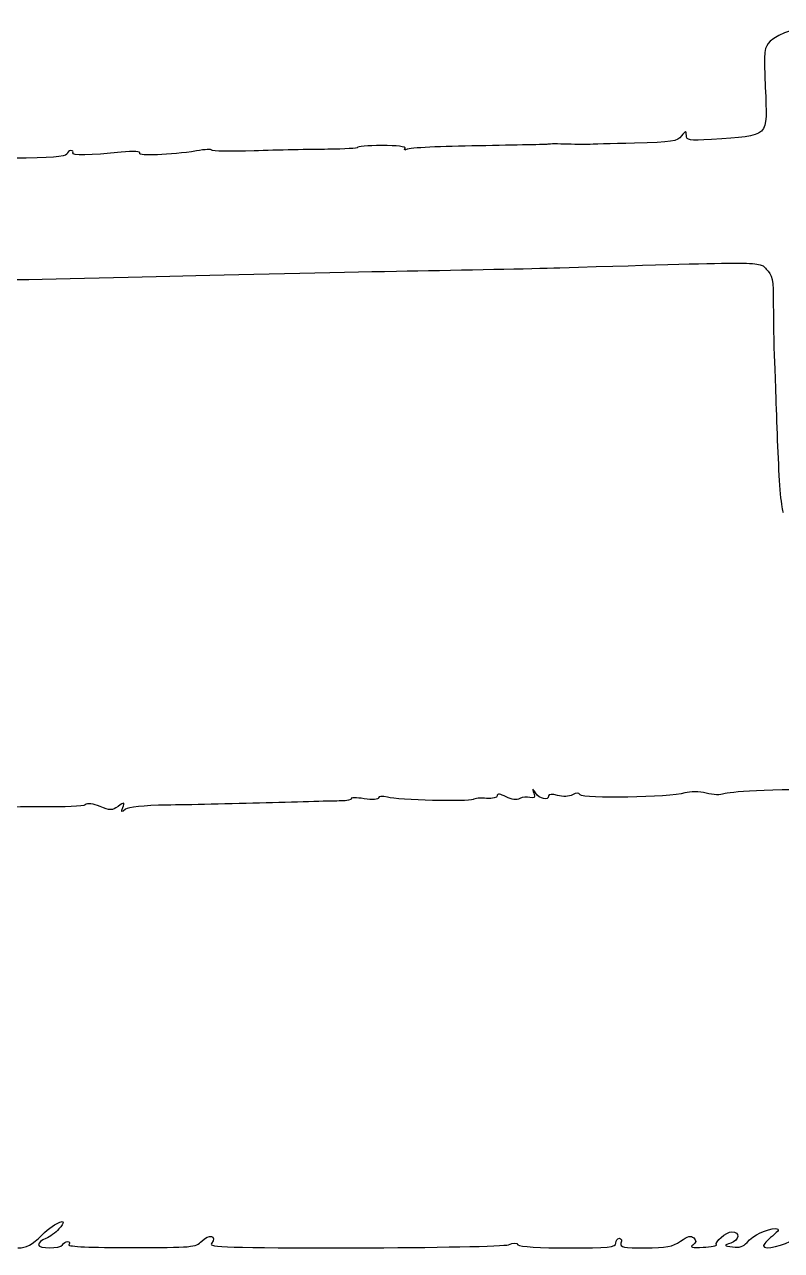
# Model space of a CAD drawing. Extents: x 0 to 69.4, y 0 to 30.3.
# Drawn here: x 34.67 to 38.76, y -0.01 to 6.62 of the extents above; entities that cross this region are included whole.
import ezdxf

# ---------------------------------------------------------------- set-up
doc = ezdxf.new("R2010")
doc.units = 0
doc.header["$MEASUREMENT"] = 0
doc.layers.get('0').update_dxf_attribs({"linetype": 'CONTINUOUS'})

msp = doc.modelspace()

# ---------------------------------------------------------------- linework, layer by layer
at = {"color": 0, "linetype": 'CONTINUOUS'}
for points in [[(38.8918, 6.59299), (38.8918, 6.61903), (38.7425, 6.56868), (38.7026, 6.52875)], [(38.7026, 6.52875), (38.6714, 6.4975), (38.6679, 6.4784), (38.6767, 6.27881)], [(38.6767, 6.27881), (38.6871, 6.00103), (38.7061, 6.02013), (38.385, 5.99756)], [(38.2496, 6.01839), (38.2478, 6.04617), (38.2461, 6.04617), (38.2236, 6.01665)], [(37.5032, 5.97151), (37.4979, 5.96978), (37.3296, 5.96631), (37.1265, 5.96283)], [(37.6074, 5.97151), (37.5553, 5.97325), (37.5083, 5.97325), (37.5032, 5.97151)], [(37.7201, 5.96978), (37.7115, 5.96978), (37.6594, 5.96978), (37.6074, 5.97151)], [(37.9683, 5.97672), (37.8417, 5.97499), (37.7306, 5.97151), (37.7201, 5.96978)], [(38.2236, 6.01665), (38.201, 5.98714), (38.1715, 5.98193), (37.9683, 5.97672)], [(38.385, 5.99756), (38.2635, 5.98888), (38.2496, 5.99235), (38.2496, 6.01839)], [(34.8958, 5.91769), (34.8907, 5.90386), (34.8039, 5.89692), (34.6094, 5.89518)], [(34.9183, 5.93679), (34.9097, 5.93679), (34.8993, 5.92811), (34.8958, 5.91769)], [(34.9288, 5.92464), (34.9322, 5.93158), (34.9288, 5.93679), (34.9183, 5.93679)], [(35.191, 5.92811), (35.0278, 5.91081), (34.9183, 5.90907), (34.9288, 5.92464)], [(35.2917, 5.9229), (35.2986, 5.93332), (35.2586, 5.93506), (35.191, 5.92811)], [(35.5989, 5.93506), (35.4565, 5.91254), (35.2813, 5.9056), (35.2917, 5.9229)], [(35.6804, 5.93853), (35.6804, 5.94547), (35.644, 5.94374), (35.5989, 5.93506)], [(35.9096, 5.93506), (35.7846, 5.93158), (35.6804, 5.93332), (35.6804, 5.93853)], [(36.3089, 5.94374), (36.2151, 5.94374), (36.0363, 5.94026), (35.9096, 5.93506)], [(36.4703, 5.95415), (36.4738, 5.94894), (36.4008, 5.94547), (36.3089, 5.94374)], [(36.6004, 5.96457), (36.5258, 5.96283), (36.4668, 5.95936), (36.4703, 5.95415)], [(36.7272, 5.94894), (36.7342, 5.95763), (36.6838, 5.96457), (36.6004, 5.96457)], [(36.7376, 5.94374), (36.7254, 5.93679), (36.7203, 5.93853), (36.7272, 5.94894)], [(37.1265, 5.96283), (36.9251, 5.95936), (36.7497, 5.95242), (36.7376, 5.94374)], [(37.5639, 5.30322), (38.6922, 5.33621), (38.6401, 5.33794), (38.6818, 5.29628)], [(34.3872, 5.23378), (34.6458, 5.23899), (35.1563, 5.25114), (35.5242, 5.25982)], [(35.5242, 5.25982), (35.8922, 5.2685), (36.439, 5.28065), (36.7393, 5.28586)], [(36.7393, 5.28586), (37.0397, 5.29107), (37.4111, 5.29801), (37.5639, 5.30322)], [(38.6818, 5.29628), (38.7147, 5.26329), (38.72, 5.23899), (38.72, 5.10704)], [(38.72, 5.10704), (38.72, 5.02371), (38.7217, 4.87793), (38.7269, 4.78244)], [(38.7269, 4.78244), (38.7304, 4.68696), (38.7374, 4.47174), (38.7443, 4.30507)], [(38.7443, 4.30507), (38.7513, 4.12451), (38.7633, 3.99262), (38.7737, 3.97874)], [(37.274, 2.44069), (37.2428, 2.45632), (37.2254, 2.45979), (37.2254, 2.4459)], [(37.4233, 2.45979), (37.4319, 2.43549), (37.4268, 2.43028), (37.4025, 2.43722)], [(37.4338, 2.46153), (37.4146, 2.48931), (37.4146, 2.48931), (37.4233, 2.45979)], [(37.5032, 2.4459), (37.5032, 2.41812), (37.4546, 2.42854), (37.4338, 2.46153)], [(37.5518, 2.44764), (37.524, 2.45632), (37.5032, 2.45632), (37.5032, 2.4459)], [(37.675, 2.45111), (37.6664, 2.46326), (37.6542, 2.46326), (37.6333, 2.45111)], [(38.2408, 2.46153), (38.1611, 2.43722), (37.6872, 2.42854), (37.675, 2.45111)], [(38.3572, 2.45979), (38.319, 2.47021), (38.2721, 2.47021), (38.2408, 2.46153)], [(38.4526, 2.45632), (38.4371, 2.44937), (38.3936, 2.45111), (38.3572, 2.45979)], [(39.0915, 2.48583), (38.6836, 2.47715), (38.4787, 2.46847), (38.4526, 2.45632)], [(34.7657, 2.38687), (34.6476, 2.38861), (34.5521, 2.3834), (34.5521, 2.37472)], [(34.9965, 2.39729), (34.9861, 2.38861), (34.8819, 2.3834), (34.7657, 2.38687)], [(35.0764, 2.38861), (35.0399, 2.4025), (35.0086, 2.40771), (34.9965, 2.39729)], [(35.1736, 2.38861), (35.1424, 2.36604), (35.1301, 2.36604), (35.0764, 2.38861)], [(35.1996, 2.3834), (35.21, 2.41118), (35.2083, 2.41292), (35.1736, 2.38861)], [(35.4374, 2.39556), (35.3125, 2.39382), (35.2292, 2.38514), (35.2135, 2.37299)], [(35.9756, 2.40771), (35.7899, 2.4025), (35.5468, 2.39729), (35.4374, 2.39556)], [(36.3782, 2.41812), (36.3435, 2.41812), (36.1613, 2.41292), (35.9756, 2.40771)], [(36.4356, 2.43028), (36.439, 2.42333), (36.4129, 2.41812), (36.3782, 2.41812)], [(36.505, 2.43028), (36.4633, 2.43722), (36.4321, 2.43722), (36.4356, 2.43028)], [(36.5831, 2.43549), (36.5831, 2.42507), (36.5518, 2.42333), (36.505, 2.43028)], [(36.6317, 2.43896), (36.6022, 2.4459), (36.5831, 2.44417), (36.5831, 2.43549)], [(37.0953, 2.42681), (37.071, 2.41292), (36.689, 2.4216), (36.6317, 2.43896)], [(37.1682, 2.43201), (37.1369, 2.43549), (37.1039, 2.43201), (37.0953, 2.42681)], [(37.2254, 2.4459), (37.2254, 2.43549), (37.2011, 2.43028), (37.1682, 2.43201)], [(37.3486, 2.43201), (37.3313, 2.4216), (37.3053, 2.42507), (37.274, 2.44069)], [(37.4025, 2.43722), (37.3868, 2.44243), (37.3625, 2.43896), (37.3486, 2.43201)], [(37.6333, 2.45111), (37.6143, 2.44069), (37.5813, 2.44069), (37.5518, 2.44764)], [(35.2135, 2.37299), (35.1926, 2.35562), (35.1892, 2.35736), (35.1996, 2.3834)], [(34.7622, 0.06944), (34.8368, 0.1441), (34.9167, 0.17188), (34.8542, 0.10243)], [(34.6319, 0), (34.6789, 0), (34.7067, 0.01562), (34.7622, 0.06944)], [(34.8542, 0.10243), (34.8368, 0.0816), (34.8039, 0.05903), (34.7831, 0.05035)], [(35.6267, 0.03646), (35.6649, 0.07812), (35.7135, 0.06597), (35.6788, 0.02431)], [(38.2183, 0.03646), (38.2565, 0.06424), (38.2739, 0.06944), (38.2894, 0.05382)], [(38.4128, 0.01562), (38.3989, 0.03125), (38.4649, 0.08681), (38.4961, 0.08681)], [(38.4961, 0.08681), (38.5412, 0.08681), (38.536, 0.04167), (38.4892, 0.02604)], [(38.5776, 0.02951), (38.6089, 0.06771), (38.6871, 0.10417), (38.7321, 0.10417)], [(38.7321, 0.10417), (38.7547, 0.10243), (38.7513, 0.09375), (38.7147, 0.06424)], [(34.7831, 0.05035), (34.7604, 0.04167), (34.7431, 0.02778), (34.7431, 0.01736)], [(34.7431, 0.01736), (34.7431, -0.00521), (34.8594, -0.00521), (34.8733, 0.01736)], [(34.8733, 0.01736), (34.8785, 0.02778), (34.8924, 0.03472), (34.9011, 0.03472)], [(34.9011, 0.03472), (34.9115, 0.03472), (34.9132, 0.02778), (34.9081, 0.01736)], [(34.9081, 0.01736), (34.9011, 0.00694), (35.026, 0.00174), (35.2465, 0.00174)], [(35.2465, 0.00174), (35.5746, 0.00174), (35.5954, 0.00347), (35.6267, 0.03646)], [(35.6788, 0.02431), (35.6614, 0.00347), (35.769, 0), (36.4511, 0)], [(36.4511, 0), (36.8886, 0.00174), (37.2636, 0.00868), (37.2861, 0.01736)], [(37.2861, 0.01736), (37.3122, 0.02778), (37.3331, 0.02778), (37.3382, 0.01736)], [(37.3382, 0.01736), (37.3451, 0.00694), (37.4615, 0), (37.609, 0)], [(37.609, 0), (37.8278, 0), (37.8676, 0.00347), (37.8676, 0.02604)], [(37.8676, 0.02604), (37.8676, 0.03993), (37.8764, 0.05208), (37.8868, 0.05208)], [(37.8868, 0.05208), (37.8972, 0.05208), (37.9024, 0.03993), (37.8954, 0.02604)], [(37.8954, 0.02604), (37.8885, 0.00347), (37.9093, 0), (38.0257, 0)], [(38.0257, 0), (38.1403, 0), (38.175, 0.00694), (38.2183, 0.03646)], [(38.2843, 0.01562), (38.2651, 0.00347), (38.2825, 0), (38.3399, 0.00347)], [(38.2894, 0.05382), (38.3051, 0.03819), (38.3033, 0.02951), (38.2843, 0.01562)], [(38.3399, 0.00347), (38.3832, 0.00694), (38.4162, 0.01215), (38.4128, 0.01562)], [(38.4892, 0.02604), (38.451, 0.01389), (38.4526, 0.01215), (38.4996, 0.00521)], [(38.4996, 0.00521), (38.536, 0), (38.5586, 0.00694), (38.5776, 0.02951)], [(38.7147, 0.06424), (38.6871, 0.04167), (38.6662, 0.01736), (38.6662, 0.01042)], [(38.6662, 0.01042), (38.6662, -0.01389), (38.7894, 0.01389), (38.8276, 0.04688)]]:
    msp.add_open_spline(points, degree=3, dxfattribs=at)

doc.saveas('drawing.dxf')
